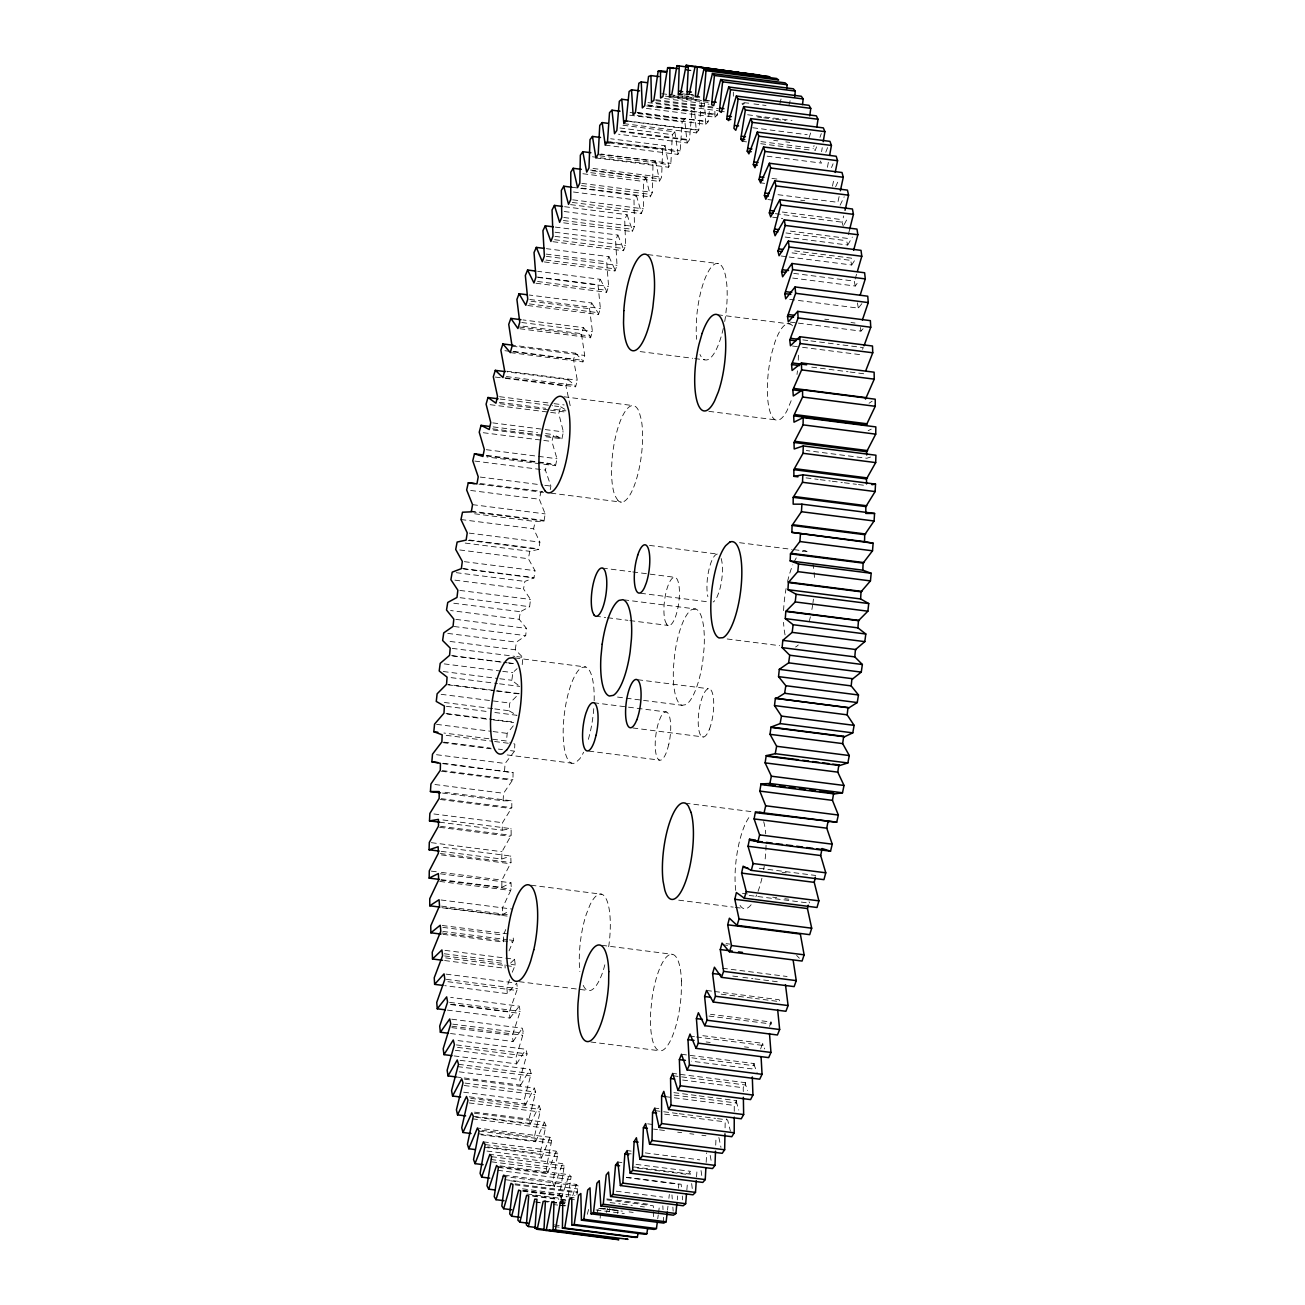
<?xml version="1.0" encoding="UTF-8"?>
<svg xmlns="http://www.w3.org/2000/svg" width="1305" height="1305" viewBox="0 0 1305 1305"><rect width="100%" height="100%" fill="white"/><g stroke="black" fill="none" stroke-linecap="round" stroke-linejoin="round"><path stroke-width="0.75" stroke-dasharray="5 3.75" d="M570.562 204.624L641.195 213.645L643.381 208.833L643.43 181.46L645.861 177.578L591.377 170.612M734.258 1111.305L734.258 1105.433L736.46 1100.637L698.11 1095.743M439.589 822.183L502.148 830.176L502.507 822.705L511.805 807.665L511.837 800.846L441.221 791.825M623.823 123.632L696.462 132.914L694.407 108.527L647.998 102.606M441.269 879.652L501.805 887.384L501.919 880.141L511.005 862.54L510.793 856.015L440.176 846.994M581.606 188.148L650.216 196.892L652.451 192.39L652.989 164.495L655.436 160.955L600.952 154.006M725.074 1127.863L725.189 1121.876L726.689 1118.874M442.542 793.081L503.077 800.813L503.567 793.277L512.93 779.574L513.093 772.625L441.955 763.082M441.188 851.333L501.724 859.049L501.968 851.692L511.169 835.347L511.087 828.659L440.454 819.654M637.134 115.541L705.744 124.301L704.488 103.144M590.741 172.668L659.351 181.411L661.619 177.219L662.663 148.901L665.11 145.72L610.626 138.754M715.727 1145.154L716.021 1137.063M504.513 771.059L505.133 763.474L514.545 751.142L514.823 744.095L509.815 742.235M646.383 108.397L714.993 117.156L714.83 108.429M595.928 157.97L668.584 167.236L670.868 163.353L672.385 134.676L674.848 131.87L620.364 124.905M706.168 1162.38L706.674 1152.821M605.21 145.132L677.85 154.414L680.166 150.858L682.172 121.887L684.619 119.456L687.148 142.963L618.537 134.203M696.544 1176.931L697.082 1169.215M600.153 1218.201L600.594 1212.182M687.148 142.963L689.48 139.733L691.96 110.582L694.407 108.527M686.838 1190.078L687.507 1182.314M522.212 664.637L522.865 657.377L515.279 649.776L448.675 641.277M513.256 725.841L507.205 733.377L506.454 740.995L443.912 733.019M696.462 132.914L698.795 130.027L701.552 102.704M677.279 1199.85L677.67 1195.951M678.453 1188.137L678.845 1184.239L626.384 1177.534M454.173 626.514L525.703 635.649L526.453 628.374L519.178 619.288L450.568 610.528M494.84 712.497L517.041 715.319L508.901 710.719L509.782 703.069L519.194 693.591L448.561 684.587M705.744 124.301L708.093 121.773L709.675 108.103M667.508 1210.078L667.964 1206.163M668.878 1198.349L669.335 1194.45M460.143 597.69L529.634 606.727L530.499 599.435L523.533 588.914L524.871 581.41L533.99 577.936L534.985 570.677L528.362 558.719L529.781 551.314L538.786 549.356L539.879 542.13L533.615 528.802L535.148 521.511L543.989 521.087L545.18 513.909L539.308 499.228L540.939 492.067M576.941 1194.581L578.213 1186L576.272 1184.385L503.632 1175.12M617.64 1213.454L618.032 1210.404L597.657 1208.381M518.15 685.174L511.854 680.28L512.832 672.63L517.074 668.649M714.993 117.156L717.326 114.987L717.848 111.088M657.736 1218.788L658.258 1214.89M658.519 1212.932L659.547 1205.135M568.148 1196.506L571.084 1176.686L569.208 1174.712L496.569 1165.447M609.141 1211.562L609.582 1208.528M515.279 649.776L516.372 642.158L525.703 635.649M526.992 1194.042L561.297 1198.414L559.633 1195.021L564.266 1165.952L562.471 1163.62L489.832 1154.354M519.178 619.288L520.385 611.719L529.634 606.727M483.437 1141.875L556.093 1151.14L557.79 1153.832L552.749 1182.64L554.299 1186.392L507.89 1180.47M821.579 151.674L822.248 147.677M497.221 1166.474L547.676 1172.901L546.224 1168.807L551.689 1140.342L550.058 1137.308L477.418 1128.042M827.452 167.285L828.528 161.331M550.237 489.636L550.889 486.08L545.392 470.094L547.121 463.079L554.821 464.678L555.555 465.722L486.944 456.978M555.555 465.722L556.974 458.724L551.885 441.465L553.695 434.63L561.9 438.806L543.745 436.474M486.961 1151.059L541.445 1158.008L540.091 1153.587L545.947 1125.546L544.413 1122.153L471.757 1112.888M832.492 186.142L833.667 180.269M481.121 1134.795L535.605 1141.745L534.365 1136.998L540.596 1109.446L539.161 1105.727L466.521 1096.461M839.115 196.549L837.859 202.324L777.323 194.608M561.9 438.806L563.401 431.906L558.736 413.44L560.644 406.785L554.592 406.002M606.515 1212.345L607.412 1208.43M475.705 1117.194L530.189 1124.16L529.063 1119.103L535.67 1092.106L534.316 1088.076L461.676 1078.795M843.324 226.205L841.986 222.16L843.715 215.978M816.538 146.861L815.168 150.646L813.374 148.313L814.059 145.508M779.835 103.878L781.271 98.136M596.858 1214.221L598.767 1206.57M470.73 1098.321L525.214 1105.27L524.202 1099.936L531.151 1073.591L529.912 1069.235L459.278 1060.215M848.315 234.688L849.702 229.142M504.986 377.798L575.619 386.802L577.299 380.195L573.515 359.446L575.57 353.215L513.012 345.238M788.84 105.558L790.357 99.963M587.299 1214.303L588.8 1208.707M464.189 1077.963L520.679 1085.173L519.798 1079.545L527.057 1053.918L525.931 1049.269L457.305 1040.509M510.304 352.611L582.96 361.893L584.722 355.449L581.394 333.64L583.514 327.653L522.962 319.921M604.835 964.803L603.367 970.202A48.66 14.355 -82.7 0 1 582.438 983.53M454.058 1055.908L516.617 1063.901L515.85 1058.012L523.419 1033.168L522.392 1028.226L451.758 1019.205M855.15 279.025L856.814 273.332M519.945 328.762L590.578 337.783L592.421 331.519L589.55 308.73L591.736 302.988L529.178 295.012M570.187 405.708L565.962 386.068L567.936 379.625L507.4 371.892M572.748 1195.723L576.272 1184.385M450.47 1033.527L513.028 1041.504L512.376 1035.371L520.222 1011.375L519.308 1006.171L450.698 997.412M527.84 305.533L598.473 314.538L600.382 308.486L598 284.767L600.235 279.303L537.676 271.31M809.051 137.726L810.878 132.262M561.297 1198.414L569.208 1174.712M447.354 1010.086L509.912 1018.063L509.374 1011.701L517.498 988.619L516.698 983.154L507.286 993.627L444.728 985.65M535.98 283.234L606.613 292.255L608.587 286.415L606.678 261.816L608.962 256.645L546.404 248.668M769.558 1026.399L771.043 1022.027L710.491 1014.295M819.948 137.368L821.302 133.583M554.299 1186.392L562.471 1163.62M509.57 979.631L506.878 987.053L507.286 993.627M512.261 972.225L515.247 964.95L514.562 959.24L443.928 950.236M544.348 261.946L614.981 270.951L617.02 265.355L615.585 239.957L617.918 235.079L555.359 227.103M760.636 1048.91L762.675 1043.315L700.116 1035.338M785.186 237.053L847.744 245.03L846.505 240.691L847.369 238.391L786.833 230.659M825.771 152.245L827.876 146.812M547.676 1172.901L556.093 1151.14M509.032 950.872L513.452 940.448L512.898 934.511M552.912 241.702L623.545 250.723L625.633 245.373L624.703 219.24L627.069 214.689L564.51 206.696M681.455 1054.277L754.111 1063.559L752.006 1068.893L691.471 1061.177M789.166 257.02L851.725 264.997L850.583 260.348L851.48 258.162L790.944 250.43M831.513 167.546L833.079 163.794M541.445 1158.008L550.058 1137.308M442.999 934.347L503.534 942.063L503.387 935.114L505.72 929.552M563.678 222.845L632.289 231.589L634.442 226.515L634.002 199.73L636.4 195.489L571.818 187.251M743.279 1091.584L743.214 1087.75L745.367 1082.677L678.763 1074.178M835.64 186.778L838.838 179.65M535.605 1141.745L544.413 1122.153M440.389 873.812L511.005 882.816L511.332 889.162L502.409 907.97L502.409 915.082L441.873 907.35M840.11 205.195L844.188 196.81M530.189 1124.16L539.161 1105.727M844.237 224.476L847.875 217.592M525.214 1105.27L534.316 1088.076M862.409 349.316L863.372 347.619L837.125 344.275M847.744 245.03L852.344 237.07M520.679 1085.173L529.912 1069.235M851.725 264.997L855.868 258.504M516.617 1063.901L525.931 1049.269M792.706 278.063L855.264 286.04L858.772 281.064M513.028 1041.504L522.392 1028.226M636.008 1164.37L690.492 1171.319L688.159 1174.533L633.675 1167.583M789.721 299.351L858.331 308.111L861.871 303.641M509.912 1018.063L519.308 1006.171M798.399 323.134L860.957 331.111L864.987 326.625M510.532 963.106L514.562 959.24M869.032 403.245L872.132 401.222M502.409 915.082L508.607 911.037M868.168 430.683L871.234 429.166M501.805 887.384L511.005 882.816M742.186 104.645L744.47 103.601L740.424 103.079M870.484 457.044L866.846 458.251L806.311 450.535M501.724 859.049L510.793 856.015M695.532 608.978L691.683 609.647A48.66 14.355 -82.7 0 0 674.832 653.43L673.576 666.007A48.66 14.355 -82.7 0 0 682.107 705.304L685.957 704.618A48.66 14.355 -82.7 0 0 702.808 660.852L704.064 648.259A48.66 14.355 -82.7 0 0 695.532 608.978L624.916 599.957M502.148 830.176L511.087 828.659M594.167 700.72A48.66 14.355 -82.7 0 0 585.602 666.953L581.769 667.459A48.66 14.355 -82.7 0 0 563.483 723.264A48.66 14.355 -82.7 0 0 575.603 762.658L579.648 758.923A48.66 14.355 -82.7 0 0 583.612 752.186M503.077 800.813L511.837 800.846M686.071 69.654L692.139 70.421M685.794 69.997L691.846 70.764M689.187 94.303L693.216 94.825M682.613 93.813L694.048 95.412M743.85 102.655L752.072 103.519M753.931 103.943L766.051 105.493M683.918 95.869L694.015 97.157M661.798 93.683L667.85 94.449M669.873 94.71L675.925 95.493M677.948 95.738L694.097 97.81M673.576 95.885L693.754 98.462M705.76 100.338L709.79 100.86M668.91 96.032L701.193 100.159M703.216 100.42L709.268 101.186M665.436 96.13L701.747 100.762M668.943 97.386L701.225 101.513M703.248 101.774L709.3 102.54M664.62 98.56L709.023 104.221M655.746 99.718L714.259 107.189M655.844 100.681L718.403 108.658M655.55 102.736L718.109 110.713M719.349 111.153L725.401 111.92M747.602 114.758L791.988 120.419M757.667 117.01L761.712 117.532M763.719 117.793L773.816 119.081M775.839 119.326L785.92 120.615M647.574 104.906L691.96 110.582M648.536 105.672L715.14 114.171M646.693 105.982L717.326 114.987M637.231 112.605L705.842 121.365M637.46 112.768L708.093 121.773M752.724 127.76L807.224 134.709M630.136 112.507L636.188 113.274M638.21 113.535L684.619 119.456M629.695 115.199L682.172 121.887M626.155 120.761L698.795 130.027M629.907 121.512L696.511 130.011M773.702 140.353L777.747 140.875M785.822 141.902L789.851 142.408M760.913 141.609L813.374 148.313M742.529 141.38L746.558 141.886M760.685 143.697L811.139 150.14M619.924 127.988L672.385 134.676M620.87 130.973L689.48 139.733M620.544 131.626L687.148 140.124M767.079 156.176L821.563 163.125L819.85 160.433M607.51 141.576L680.166 150.858M610.185 142.196L662.663 148.901M609.174 142.881L677.784 151.641L677.85 154.414M598.228 154.088L670.868 163.353M599.86 155.784L668.47 164.544L668.584 167.236M771.956 178.426L780.015 179.454M592.454 156.779L598.506 157.546M600.528 157.807L652.989 164.495M760.587 182.847L764.616 183.369M593.008 168.459L661.619 177.219M590.578 170.042L659.188 178.785L659.351 181.411M800.715 200.187L804.761 200.709M582.895 173.728L643.43 181.46M767.862 199.535L775.92 200.562M581.818 183.369L652.451 192.39M581.394 185.604L650.004 194.363L650.216 196.892M782.282 212.03L842.834 219.762M775.382 213.661L841.986 222.16M772.691 217.185L782.788 218.473M573.45 191.998L634.002 199.73M572.748 199.828L643.381 208.833M572.308 202.438L640.918 211.198L641.195 213.645M785.969 232.959L846.505 240.691M564.168 211.508L624.703 219.24M563.809 217.495L634.442 226.515M563.369 220.496L631.979 229.24L632.289 231.589M792.07 252.876L850.583 260.348M781.091 255.992L787.143 256.759M555.049 232.225L615.585 239.957M555.017 236.352L625.633 245.373M554.576 239.712L623.186 248.472L623.545 250.723M647.949 254.606L718.582 263.626M793.701 273.381L854.237 281.113L855.264 286.04M546.143 254.1L606.678 261.816M546.387 256.351L617.02 265.355M545.947 260.07L614.573 268.83L614.981 270.951M537.448 277.035L598 284.767M537.954 277.41L608.587 286.415M537.546 281.489L606.156 290.232L606.613 292.255M824.776 319.187L828.806 319.692M851.007 322.531L855.036 323.053M790.324 322.107L796.376 322.873M717.603 314.75L790.259 324.015M529.748 299.481L600.382 308.486M531.037 301.259L589.55 308.73M529.357 303.902L597.967 312.662L598.473 314.538M802.82 339.887L808.888 340.67M810.894 340.915L835.118 344.014M792.461 346.021L800.536 347.048M802.559 347.309L863.094 355.025M521.788 322.514L592.421 331.519M522.865 326.185L581.394 333.64M519.406 327L590.039 336.021L590.578 337.783M811.726 367.129L848.054 371.762M850.061 372.023L864.187 373.817M640.184 351.6L692.645 358.288M694.668 358.549L704.749 359.837M512.066 346.184L584.722 355.449M513.762 351.502L582.373 360.262L582.96 361.893M504.904 350.702L510.956 351.469M512.979 351.73L573.515 359.446M506.666 371.191L577.299 380.195M506.389 376.558L574.999 385.318L575.619 386.802M495.329 377.063L503.404 378.091M505.426 378.352L565.962 386.068M708.86 411.352L775.447 419.851M564.054 396.785L632.664 405.545M499.57 396.687L552.031 403.392M554.054 403.653L564.135 404.942M500.109 399.053L552.57 405.741M499.326 402.364L545.735 408.286M553.809 409.313L565.913 410.863M499.994 403.718L548.426 409.901M550.433 410.145L566.582 412.217M490.125 404.681L548.655 412.152M550.677 412.413L558.736 413.44M492.784 422.885L543.223 429.329M545.245 429.59L563.401 431.906M493.16 426.898L537.546 432.559M545.621 433.586L553.695 434.63M492.589 428.839L543.043 435.283M545.066 435.527L561.199 437.599M493.29 430.046L541.722 436.229M483.274 432.722L541.787 440.176M543.81 440.438L551.885 441.465M806.033 477.875L818.137 479.424M820.16 479.685L830.241 480.974M832.264 481.235L842.345 482.524M844.368 482.768L856.471 484.318M858.494 484.579L864.546 485.346M486.341 449.703L556.974 458.724M486.586 455.347L547.121 463.079M486.21 455.918L554.821 464.678M474.759 461.073L545.392 470.094M480.256 477.075L542.815 485.052M544.837 485.313L550.889 486.08M480.207 483.519L542.766 491.512M550.906 493.143L621.539 502.164M478.951 484.171L543.533 492.409M470.681 490.468L539.308 499.228M472.541 504.644L545.18 513.909M739.56 542.701L792.021 549.405M794.044 549.65L806.147 551.199M470.534 511.071L543.19 520.336M471.333 511.821L543.989 521.087M474.612 513.779L535.148 521.511M460.975 519.537L533.615 528.802M649.531 545.408L718.142 554.152A24.338 7.178 -82.7 0 0 710.409 564.282L708.876 569.861A24.338 7.178 -82.7 0 0 707.881 596.662M469.245 533.125L539.879 542.13M469.343 540.009L537.954 548.769M468.152 540.352L538.786 549.356M465.216 543.076L529.781 551.314M602.486 568.083L630.739 571.688M632.762 571.949L675.142 577.348M459.751 549.96L528.362 558.719M464.352 561.656L534.985 570.677M462.508 568.474L533.141 577.495M463.373 568.915L533.99 577.936M640.608 593.253L707.196 601.752M456.244 572.667L524.871 581.41M454.923 580.154L523.533 588.914M459.866 590.431L530.499 599.435M595.569 616.188L605.667 617.477M607.69 617.738L627.868 620.315M629.875 620.576L668.225 625.47M453.797 603.236L520.385 611.719M727.195 638.977L779.672 645.681M455.837 619.369L526.453 628.374M447.762 633.398L516.372 642.158M452.231 648.373L514.79 656.35M516.813 656.611L522.865 657.377M514.969 657.948L585.602 666.953M451.595 655.616L506.079 662.565M508.085 662.826L514.154 663.609M452.688 655.926L507.172 662.875M509.195 663.136L513.224 663.641M637.802 679.726L708.436 688.73M444.222 663.886L500.728 671.096M502.751 671.341L512.832 672.63M443.243 671.52L497.727 678.47M499.733 678.731L511.854 680.28M617.526 697.066L682.107 705.304M451.106 677.638L497.515 683.559M499.538 683.82L519.716 686.397M593.775 702.743L666.415 712.008M447.631 684.782L494.04 690.704M496.063 690.965L518.264 693.803M441.155 694.309L509.782 703.069M444.336 702.465L492.768 708.648M494.791 708.909L508.901 710.719M632.876 727.978L703.493 736.982M446.408 706.315L486.765 711.47M446 713.444L514.61 722.203M447.077 714.063L491.463 719.74M493.486 719.985L513.664 722.562M436.571 724.357L491.055 731.306M493.078 731.567L507.205 733.377M588.881 751.109L659.498 760.114M446.212 735.335L492.638 741.256M494.644 741.517L510.793 743.573M443.912 742.137L490.321 748.059M498.396 749.086L502.441 749.608M510.516 750.636L514.545 751.142M442.95 742.659L491.381 748.842M507.205 754.926L571.769 763.164M436.523 754.714L505.133 763.474M442.46 763.621L513.093 772.625M442.297 770.57L512.93 779.574M441.335 771.239L511.968 780.26M685.158 803.162L751.745 811.661M434.957 784.517L503.567 793.277M441.172 798.66L511.805 807.665M440.193 799.492L510.826 808.496M433.896 813.961L502.507 822.705M440.535 826.342L511.169 835.347M439.557 827.321L510.19 836.326M759.233 868.265L815.739 875.476M782.135 872.295L786.165 872.817M431.335 842.671L501.968 851.692M440.372 853.535L511.005 862.54M441.416 854.922L510.027 863.682M742.447 893.305L750.522 894.333M772.723 897.171L776.752 897.677M784.827 898.705L788.873 899.227M749.168 895.426L809.704 903.158L809.051 901.804M678.714 900.156L733.198 907.106M735.221 907.367L743.295 908.394M431.303 871.12L439.361 872.148M441.384 872.409L501.919 880.141M531.07 885.214L601.703 894.235M440.715 880.157L511.332 889.162M439.72 881.43L510.353 890.45M441.074 899.993L511.707 909.014M441.53 906.143L508.118 914.642M726.086 943.629L730.115 944.135M442.574 907.823L507.139 916.077M722.627 944.738L728.679 945.505M601.833 945.309L672.466 954.33M442.265 925.49L508.852 933.988M442.852 927.382L503.387 935.114M442.819 931.427L507.4 939.682M509.423 939.926L513.452 940.448M722.497 968.245L787.078 976.483M441.857 932.993L512.49 942.014M732.758 976.058L740.832 977.086M742.855 977.347L752.936 978.62M754.959 978.881L779.183 981.98M444.336 953.776L504.888 961.491M444.614 955.945L503.126 963.416M511.201 964.444L515.247 964.95M706.527 990.462L712.579 991.229M714.602 991.49L779.183 999.728L779.672 1001.62L755.465 998.521M445.674 957.903L514.284 966.662M721.159 994.149L753.442 998.276M444.614 960.545L505.149 968.277L505.019 964.884M519.26 981.686L587.87 990.446M446.065 974.134L512.653 982.632M446.343 979.321L517.498 988.619M447.941 981.703L516.552 990.446M708.941 1016.057L771.5 1024.034L771.043 1022.027M449.589 1002.371L520.222 1011.375M450.861 1004.23L509.374 1011.701M450.682 1004.573L519.292 1013.333M690.427 1036.17L694.472 1036.692M696.495 1036.953L763.082 1045.452L764.681 1048.926M706.152 1041.961L710.181 1042.483M744.486 1046.855L748.515 1047.36M452.786 1024.148L523.419 1033.168M590.888 1042.01L659.498 1050.753M451.873 1026.219L522.506 1035.24M691.911 1057.817L754.469 1065.793L757.096 1072.498M451.824 1027.639L512.376 1035.371M456.424 1044.913L527.057 1053.918M672.711 1073.411L676.74 1073.917M457.549 1047.36L526.16 1056.104M673.021 1075.76L745.677 1085.026L747.504 1090.491M455.298 1050.28L515.85 1058.012M682.662 1080.034L743.214 1087.75M458.495 1064.309L531.151 1073.591M673.902 1092.644L696.103 1095.482M457.631 1066.609L530.27 1075.891M674.163 1095.091L736.721 1103.084L738.744 1110.049M665.648 1096.673L734.258 1105.433M459.246 1071.829L519.798 1079.545M456.114 1076.935L462.166 1077.702M465.037 1083.101L535.67 1092.106M654.784 1108.108L658.813 1108.614M464.189 1085.499L534.822 1094.52M654.996 1110.637L677.197 1113.475M679.204 1113.736L715.532 1118.369M717.554 1118.63L727.635 1119.918L730.409 1131.109M664.653 1114.16L725.189 1121.876M463.667 1092.203L524.202 1099.936M469.979 1100.425L540.596 1109.446M647.655 1123.833L655.73 1124.861M469.148 1102.937L539.781 1111.942M653.462 1129.07L657.508 1129.592M659.514 1129.853L667.589 1130.88M677.687 1132.169L681.716 1132.675M689.79 1133.702L693.82 1134.224M701.894 1135.252L705.94 1135.774M474.58 1112.137L529.063 1119.103M473.307 1116.264L545.947 1125.546M472.508 1118.858L545.164 1128.124M481.904 1130.309L534.365 1136.998M479.033 1131.076L551.689 1140.342M627.15 1150.586L631.18 1151.108M645.306 1152.902L699.79 1159.868M478.283 1133.751L550.922 1143.017M627.216 1153.359L631.245 1153.881M485.15 1144.567L557.79 1153.832M617.852 1162.037L621.881 1162.559M487.63 1146.883L540.091 1153.587M484.432 1147.307L557.072 1156.573M634.002 1166.947L690.508 1174.157L690.492 1171.319M491.626 1156.687L564.266 1165.952M490.941 1159.493L563.581 1168.774M626.661 1177.306L681.145 1184.255L681.52 1188.17M491.74 1161.858L546.224 1168.807M498.428 1167.42L571.084 1176.686M497.776 1170.291L570.432 1179.557M502.295 1176.197L578.213 1186M616.237 1191.188L662.663 1197.109M504.953 1179.638L577.609 1188.92M515.035 1183.863L577.593 1191.84M515.018 1184.842L577.577 1192.819M606.776 1198.92L614.834 1199.947M616.857 1200.208L651.162 1204.58M522.522 1188.822L574.999 1195.527M606.874 1199.882L653.299 1205.804L653.43 1209.735M523.321 1190.372L559.633 1195.021M522.701 1190.633L567.104 1196.293M522.75 1191.22L567.137 1196.881M569.159 1197.142L575.211 1197.925M610.104 1202.574L620.201 1203.862M622.224 1204.123L632.305 1205.412M640.38 1206.44L644.409 1206.962M569.469 1199.116L575.521 1199.882M532.31 1195.511L558.54 1198.855M560.563 1199.116L566.615 1199.882M532.652 1196.163L558.883 1199.507M560.905 1199.768L566.957 1200.535M560.53 1201.399L566.598 1202.166M560.057 1202.28L566.125 1203.047M544.381 1200.943L550.433 1201.726M551.428 1201.905L558.507 1202.753M559.502 1202.933L566.566 1203.781M600.855 1208.3L610.952 1209.588M612.975 1209.833L621.05 1210.877M629.108 1211.905L633.153 1212.41M551.77 1202.166L557.822 1202.949M559.829 1203.21L565.897 1203.977M600.202 1208.348L610.283 1209.637M612.306 1209.898L622.387 1211.187M543.174 1201.432L549.226 1202.199M551.232 1202.46L557.284 1203.226M534.593 1201.807L540.645 1202.574M560.84 1205.151L566.892 1205.918M536.502 1202.296L540.531 1202.819M553.663 1204.564L557.708 1205.07M559.715 1205.331L566.762 1206.163M596.042 1209.963L624.296 1213.568M554.234 1224.889L560.285 1225.656M554.201 1226.537L560.269 1227.304M560.644 406.785L566.484 410.243M567.936 379.625L574.999 385.318M575.57 353.215L582.373 360.262M796.637 955.423L799.361 958.229M583.514 327.653L590.039 336.021M591.736 302.988L597.967 312.662M600.235 279.303L606.156 290.232M608.962 256.645L614.573 268.83M617.918 235.079L623.186 248.472M627.069 214.689L631.979 229.24M636.4 195.489L640.918 211.198M645.861 177.578L650.004 194.363M655.436 160.955L659.188 178.785M718.876 1137.454L720.964 1147.372M762.675 1043.315L763.082 1045.452M665.11 145.72L668.47 164.544M710.197 1155.382L711.535 1162.918M857.418 302.891L858.331 308.111M754.111 1063.559L754.469 1065.793M674.848 131.87L677.784 151.641M701.03 1170.536L701.911 1176.474M860.419 327.473L860.957 331.111M745.367 1082.677L745.677 1085.026M691.65 1183.537L692.335 1189.181M736.46 1100.637L736.721 1103.084M682.287 1195.984L682.662 1199.882M671.961 1194.94L672.254 1198.985M672.858 1207.076L673.168 1211.122M662.826 1205.836L663.022 1209.67M663.429 1217.337L663.739 1223.079M653.495 1211.709L653.691 1217.614M733.312 92.166L733.361 96.211M721.159 558.475A24.338 7.178 -82.7 0 1 718.973 592.144L717.146 596.776A24.338 7.178 -82.7 0 1 713.15 602.013M724.699 321.487A48.66 14.355 -82.7 0 0 725.564 316.12L726.869 303.527A48.66 14.355 -82.7 0 0 714.749 264.116A48.66 14.355 -82.7 0 0 696.462 319.937L696.185 331.976A48.66 14.355 -82.7 0 0 696.593 339.284M723.296 328.42A48.66 14.355 -82.7 0 1 699.969 354.487M593.759 708.631A48.66 14.355 -82.7 0 1 587.25 742.92M608.685 946.729A48.66 14.355 -82.7 0 0 606.499 899.569A48.66 14.355 -82.7 0 0 589.86 905.213L586.222 914.479A48.66 14.355 -82.7 0 0 579.877 971.605M763.686 821.661A48.66 14.355 -82.7 0 1 765.725 833.846M766.051 845.2A48.66 14.355 -82.7 0 1 764.763 862.426M764.257 866.014A48.66 14.355 -82.7 0 1 763.686 869.57M761.924 878.232A48.66 14.355 -82.7 0 1 755.872 896.682M751.125 904.773A48.66 14.355 -82.7 0 1 739.984 905.311M735.726 890.385A48.66 14.355 -82.7 0 1 749.984 816.065M802.347 551.444A48.66 14.355 -82.7 0 1 808.431 552.863M812.852 563.515A48.66 14.355 -82.7 0 1 813.765 569.045M814.108 572.438A48.66 14.355 -82.7 0 1 814.467 579.844M813.423 599.158A48.66 14.355 -82.7 0 1 812.966 602.779M812.705 604.574A48.66 14.355 -82.7 0 1 811.482 611.67M810.389 616.808A48.66 14.355 -82.7 0 1 809.426 620.658M798.252 644.98A48.66 14.355 -82.7 0 1 795.577 646.97M785.072 634.915A48.66 14.355 -82.7 0 1 783.571 622.355M783.587 610.593A48.66 14.355 -82.7 0 1 786.099 588.522M787.535 581.606A48.66 14.355 -82.7 0 1 792.804 564.837M794.321 561.476A48.66 14.355 -82.7 0 1 796.295 557.855M792.51 325.81A48.66 14.355 -82.7 0 0 774.746 342.693L771.598 353.639A48.66 14.355 -82.7 0 0 769.624 410.39A48.66 14.355 -82.7 0 0 787.258 410.145L790.961 401.19A48.66 14.355 -82.7 0 0 792.086 397.731M798.366 355.205A48.66 14.355 -82.7 0 1 798.203 361.289M797.437 370.832A48.66 14.355 -82.7 0 1 797.012 374.453M681.422 980.969L681.275 992.893A48.66 14.355 -82.7 0 1 663.364 1049.873A48.66 14.355 -82.7 0 1 650.689 1012.191L651.88 999.614A48.66 14.355 -82.7 0 1 668.6 955.211A48.66 14.355 -82.7 0 1 681.422 980.969M668.78 744.405L667.247 750A24.338 7.178 -82.7 0 1 656.497 755.791A24.338 7.178 -82.7 0 1 658.682 722.122L660.493 717.489A24.338 7.178 -82.7 0 1 669.432 716.331A24.338 7.178 -82.7 0 1 668.78 744.405M617.966 500.565L615.03 495.786A48.66 14.355 -82.7 0 1 617.347 429.851A48.66 14.355 -82.7 0 1 639.156 411.923L641.277 419.574A48.66 14.355 -82.7 0 1 636.856 477.858A48.66 14.355 -82.7 0 1 617.966 500.565M666.545 624.067L665.207 621.147A24.338 7.178 -82.7 0 1 667.393 587.478A24.338 7.178 -82.7 0 1 678.143 581.671L679.04 585.961A24.338 7.178 -82.7 0 1 675.974 615.34A24.338 7.178 -82.7 0 1 666.545 624.067M709.431 729.12A24.338 7.178 -82.7 0 0 710.246 689.268A24.338 7.178 -82.7 0 0 698.224 720.197A24.338 7.178 -82.7 0 0 709.431 729.12"/><path stroke-width="1.5" d="M734.242 1117.162L734.209 1132.805L731.795 1136.704L659.139 1127.422L661.57 1123.54L661.619 1096.167L663.805 1091.355L668.6 1109.511L741.256 1118.777L743.654 1114.552L743.361 1097.326M637.998 1233.47L637.362 1237.336L635.062 1237.401L562.422 1228.136L562.814 1200.355L560.53 1201.399L555.375 1230.06L553.124 1229.75L554.005 1201.497L551.77 1202.166L546.191 1230.485L543.989 1229.767L545.376 1201.138L543.174 1201.432L537.203 1229.294L618.831 1239.75L616.645 1239.032M666.545 71.563L660.493 70.796L660.591 98.038L662.891 96.619L667.638 67.664L669.938 67.599L669.53 95.379L671.814 94.335L676.985 65.658L687.311 67.012M793.195 497.336L865.835 506.601L875.133 491.561L875.508 484.106L802.852 474.824L802.493 482.295L793.195 497.336L793.163 504.154L801.923 504.187L874.578 513.452L874.073 520.989L864.709 534.691L792.07 525.426L791.907 532.375L873.127 543.206L872.507 550.808L863.111 563.124L790.455 553.858L790.178 560.905L798.546 564.005L871.185 573.27L870.435 580.904L861.023 591.801L788.367 582.536L787.959 589.681L796.099 594.281L868.738 603.562L867.874 611.197L858.462 620.674L785.806 611.409L785.284 618.603L793.146 624.72L865.802 634.002L864.807 641.636L855.428 649.645L854.791 656.888L862.377 664.506L861.267 672.108L852.85 678.747L779.297 669.351L778.547 676.626L785.822 685.712L858.478 694.978L857.255 702.547L848.903 707.832L775.366 698.273L774.501 705.565L781.467 716.086L780.129 723.59L771.01 727.064L770.015 734.324L776.638 746.281L775.219 753.686L766.214 755.644L765.122 762.87L771.385 776.198L769.852 783.489L761.011 783.913L759.82 791.091L765.692 805.772L764.061 812.933L755.416 811.824L754.111 818.92L759.608 834.906L757.879 841.921L749.445 839.278L755.497 840.045M865.835 506.601L865.802 513.436L874.578 513.452M627.819 100.028L621.767 99.245L623.823 123.632L626.155 120.761L629.108 91.497L631.538 89.817L639.613 90.844M439.247 879.391L429.166 878.102L429.28 870.859L438.366 853.274L438.154 846.749L429.068 849.783L429.312 842.41L438.513 826.081L438.431 819.393L429.492 820.894L429.867 813.439L439.165 798.399L439.198 791.564L430.422 791.548L430.927 784.011L440.291 770.309L440.454 763.36L431.873 761.794L432.493 754.192L441.889 741.876L442.183 734.829L433.815 731.73L434.565 724.096L443.977 713.199L444.385 706.054L436.262 701.438L437.126 693.803L446.538 684.326L447.077 677.132L439.198 670.998L440.193 663.364L449.573 655.355L450.209 648.112L442.623 640.494L443.733 632.892L453.047 626.384L453.814 619.108L446.522 610.022L447.746 602.453L456.978 597.445L457.859 590.17L450.894 579.648L452.215 572.145L461.35 568.654L462.329 561.395L455.706 549.454L457.142 542.048L466.13 540.091L467.239 532.864L460.975 519.537L462.508 512.229L471.333 511.821L472.541 504.644L466.652 489.962L468.283 482.801L476.929 483.91L478.234 476.814L472.753 460.828L474.465 453.814L482.54 454.841M866.553 483.943L866.487 478.919L875.688 462.59L875.932 455.217L803.276 445.951L794.207 448.985L793.995 442.46L803.081 424.859L803.195 417.616L875.834 426.898L875.72 434.141L866.634 451.726L866.748 454.988M724.96 1133.833L724.65 1149.77L722.203 1153.31L649.564 1144.045L652.011 1140.505L652.549 1112.61L654.784 1108.108L659.139 1127.422M682.385 94.743L678.339 94.221L679.236 65.984L676.985 65.658M873.127 543.206L864.546 541.64L864.709 534.691M797.959 476.847L793.913 476.341L793.832 469.653L803.032 453.308L803.276 445.951M715.499 1151.222L714.993 1165.381L712.546 1168.562L639.89 1159.28L642.337 1156.1L643.381 1127.781L645.649 1123.589L649.564 1144.045M686.169 65.25L769.934 76.816L695.141 66.441L689.187 94.303L686.968 94.596L688.355 65.968L686.169 65.25L680.59 93.552L678.339 94.221M871.185 573.27L862.817 570.171L863.111 563.124M705.858 1168.122L705.255 1179.59L702.808 1182.412L630.152 1173.13L632.615 1170.324L634.132 1141.647L636.416 1137.764L639.89 1159.28M537.203 1229.294L535.066 1228.184L536.942 1199.262L534.773 1199.165L528.427 1226.521L536.502 1227.548M697.278 67.55L695.418 96.472L699.447 96.994M868.738 603.562L860.615 598.946L861.023 591.801M792.07 525.426L801.433 511.723L801.923 504.187M562.422 1228.136L564.722 1228.054L569.469 1199.116L571.769 1197.68L571.867 1224.938L574.2 1224.465L578.523 1195.315L580.839 1193.52L581.426 1220.159L583.808 1219.278L587.674 1190.013L590.007 1187.844L591.083 1213.813L593.498 1212.541L596.907 1183.227L599.256 1180.699L600.822 1205.902L603.253 1204.238L606.205 1174.973L608.538 1172.086L610.593 1196.473L613.04 1194.418L615.52 1165.267L617.852 1162.037L620.381 1185.544L622.828 1183.113L624.834 1154.142L627.15 1150.586L630.152 1173.13M620.381 1185.544L693.02 1194.809L695.483 1192.379L696.283 1180.797M695.418 96.472L697.588 96.57L703.917 69.214L705.989 70.715L703.64 99.865L705.76 100.338L712.448 73.569L785.104 82.851L787.094 84.743L786.736 88.789M865.802 634.002L857.923 627.868L858.462 620.674M790.455 553.858L799.867 541.526L800.487 533.941M610.593 1196.473L683.233 1205.755L685.68 1203.699L686.512 1193.977M794.696 96.717L795.283 91.073L793.358 88.789L720.719 79.507L713.688 105.623L711.617 104.759L714.439 75.478L712.448 73.569M862.377 664.506L789.721 655.224L782.135 647.623L782.788 640.364L792.168 632.37L793.146 624.72M788.367 582.536L797.795 571.623L798.546 564.005M600.822 1205.902L673.462 1215.183L675.892 1213.503L676.871 1203.748M802.51 104.596L803.179 98.952L801.335 96.276L728.696 87.011L721.355 112.377L719.349 111.153L722.627 81.807L720.719 79.507M858.478 694.978L851.186 685.892L851.953 678.616L852.85 678.747M785.806 611.409L795.218 601.931L796.099 594.281M591.083 1213.813L663.739 1223.079L666.137 1221.806L667.279 1212.035M809.753 115.884L810.764 108.348L809.018 105.314L736.363 96.048L728.728 120.615L726.787 119L730.523 89.67L728.696 87.011M771.859 727.505L844.514 736.77L852.785 732.855L854.106 725.352L847.141 714.83L848.022 707.555L775.366 698.273M581.426 1220.159L654.082 1229.424L656.448 1228.543L657.231 1222.703M816.881 126.748L818.007 119.261L816.359 115.851L743.703 106.586L735.792 130.288L733.916 128.314L738.108 99.082L736.363 96.048M767.046 756.231L839.686 765.497L847.859 762.952L849.294 755.546L842.671 743.605L843.65 736.346L771.01 727.064M779.297 669.351L788.628 662.842L789.721 655.224M660.493 70.796L658.144 71.269L653.838 100.42L651.521 102.214L650.918 75.576L658.992 76.604M571.867 1224.938L644.507 1234.204L646.856 1233.731L647.72 1227.907M823.243 141.658L824.907 131.642L823.341 127.89L750.701 118.608L742.529 141.38L740.734 139.048L745.367 109.979L743.703 106.586M761.81 784.664L834.466 793.929L842.492 792.771L844.025 785.463L837.761 772.136L838.87 764.909L832.802 764.143M776.247 698.55L784.615 693.281L785.822 685.712M829.621 155.377L831.432 145.459L829.964 141.364L757.324 132.099L748.907 153.859L747.21 151.168L752.251 122.36L750.701 118.608M756.182 812.721L836.717 822.199L838.348 815.038L832.46 800.356L833.667 793.179L819.54 791.385M835.216 172.439L837.565 160.694L836.211 156.257L763.556 146.992L754.943 167.692L753.311 164.658L758.776 136.193L757.324 132.099M757.879 841.921L830.535 851.186L832.247 844.172L826.766 828.186L828.071 821.09L828.838 821.987M840.371 190.758L843.275 177.268L842.035 172.521L769.395 163.256L760.587 182.847L759.053 179.454L764.909 151.413L763.556 146.992M815.364 877.188L814.238 882.359L818.904 900.842L817.012 907.497L744.356 898.215L746.264 891.56L741.599 873.094L743.1 866.194L751.305 870.37L753.115 863.535L748.026 846.276L749.445 839.278M751.305 870.37L823.944 879.652L825.771 872.8L820.682 855.542L822.085 848.544L830.535 851.186M845.036 210.301L848.576 195.179L847.451 190.122L774.811 180.84L765.839 199.274L764.404 195.554L770.635 168.002L769.395 163.256M849.702 229.142L853.437 214.346L852.426 208.996L779.786 199.73L770.684 216.924L769.33 212.894L775.937 185.897L774.811 180.84M808.252 905.181L807.452 908.557L811.694 928.198L809.704 934.657L737.064 925.375L739.038 918.932L734.813 899.292L736.395 892.538L744.356 898.215M527.97 1223.193L519.896 1222.149L526.6 1195.38L528.721 1195.853L526.372 1225.004L528.427 1226.521M853.601 250.348L857.858 234.721L856.961 229.093L784.321 219.827L775.088 235.765L773.849 231.409L780.798 205.064L779.786 199.73M727.701 924.805L800.34 934.07L804.125 954.82L802.086 961.051L729.43 951.785L731.485 945.554L727.701 924.805L729.381 918.198L737.064 925.375M489.114 426.376L481.056 425.348L479.229 432.2L484.318 449.458L482.915 456.456L474.465 453.814M519.716 1217.255L511.642 1216.211L518.672 1190.111L520.728 1190.959L517.906 1220.257L519.896 1222.149M857.369 271.44L861.806 256.269L861.023 250.364L788.383 241.099L779.069 255.731L777.943 251.082L785.202 225.455L784.321 219.827M793.228 960.806L796.262 980.626L794.141 986.613L721.486 977.347L723.606 971.36L720.278 949.551L722.04 943.107L729.43 951.785M498.086 398.792L487.988 397.503L486.096 404.159L490.762 422.641L489.261 429.524L481.056 425.348M511.723 1209.751L503.665 1208.724L511.005 1183.358L513.012 1184.581L509.717 1213.927L511.642 1216.211M860.077 295.436L865.28 278.895L864.628 272.761L791.972 263.496L782.609 276.774L781.581 271.832L789.15 246.988L788.383 241.099M785.463 984.655L788.09 1005.551L785.92 1011.277L713.264 1002.012L715.45 996.27L712.579 973.481L714.422 967.217L721.486 977.347M505.378 371.631L495.296 370.343L493.306 376.802L497.548 396.443L495.949 403.196L487.988 397.503M504.056 1200.714L495.982 1199.687L503.632 1175.12L505.573 1176.719L501.821 1206.048L503.665 1208.724M862.393 319.953L868.265 302.581L867.743 296.202L795.088 286.937L785.692 298.829L784.778 293.625L792.624 269.629L791.972 263.496M777.666 1009.727L779.656 1029.514L777.421 1034.979L704.765 1025.697L707 1020.233L704.618 996.514L706.527 990.462L713.264 1002.012M513.012 345.238L502.914 343.949L500.875 350.18L504.66 370.93L502.98 377.536L495.296 370.343M494.693 1189.915L488.641 1189.149L496.569 1165.447L498.428 1167.42L494.236 1196.652L495.982 1199.687M864.04 345.76L870.761 327.229L870.37 320.639L797.714 311.373L788.302 321.846L787.502 316.381L795.626 293.299L795.088 286.937M769.493 1033.527L770.961 1052.45L768.678 1057.621L696.038 1048.355L698.322 1043.184L696.413 1018.585L698.387 1012.745L704.765 1025.697M520.956 319.676L510.859 318.387L508.738 324.374L512.066 346.184L510.304 352.611L502.914 343.949M489.718 1178.138L481.659 1177.11L489.832 1154.354L491.626 1156.687L486.993 1185.739L488.641 1189.149M865.851 370.49L872.768 352.774L872.49 346.004L799.851 336.723L790.439 345.76L789.753 340.05L798.122 317.947L797.714 311.373M761.076 1056.724L762.055 1074.309L759.722 1079.186L687.082 1069.921L689.415 1065.043L687.98 1039.645L690.019 1034.049L696.038 1048.355M527.155 294.751L519.08 293.723L516.911 299.449L519.765 322.253L517.922 328.517L510.859 318.387M483.095 1164.664L475.036 1163.636L483.437 1141.875L485.15 1144.567L480.093 1173.358L481.659 1177.11M865.492 399.102L874.252 379.151L874.122 372.202L801.466 362.937L792.102 370.49L791.548 364.552L800.112 343.509L799.851 336.723M752.3 1076.935L752.936 1095.025L750.571 1099.593L677.931 1090.311L680.297 1085.76L679.367 1059.627L681.455 1054.277L687.082 1069.921M535.654 271.065L527.579 270.021L525.344 275.486L527.742 299.22L525.817 305.272L519.08 293.723M474.841 1149.509L468.789 1148.743L477.418 1128.042L479.033 1131.076L473.568 1159.541L475.036 1163.636M803.195 417.616L793.995 422.184L793.668 415.838L866.308 425.104L875.247 406.295L875.231 399.2L802.591 389.918L793.293 395.986L792.853 389.836L801.613 369.886L801.466 362.937M668.6 1109.511L670.998 1105.27L670.558 1078.485L672.711 1073.411L677.931 1090.311M544.397 248.407L536.322 247.379L534.039 252.55L535.947 277.149L533.957 282.973L527.579 270.021M471.023 1133.507L462.965 1132.479L471.757 1112.888L473.307 1116.264L467.435 1144.306L468.789 1148.743M793.668 415.838L802.591 397.03L802.591 389.918M553.353 226.842L545.278 225.814L542.945 230.691L544.364 256.09L542.325 261.685L536.322 247.379M465.624 1115.906L457.549 1114.878L466.521 1096.461L467.957 1100.18L461.725 1127.732L462.965 1132.479M562.504 206.435L554.429 205.407L552.064 209.975L552.994 236.107L550.889 241.441L545.278 225.814M460.632 1097.032L452.574 1096.004L461.676 1078.795L463.014 1082.84L456.424 1109.821L457.549 1114.878M571.818 187.251L563.744 186.224L561.346 190.448L561.786 217.25L559.633 222.323L554.429 205.407M456.114 1076.935L448.039 1075.907L457.256 1059.97L458.495 1064.309L451.563 1090.654L452.574 1096.004M581.28 169.324L573.205 168.296L570.791 172.195L570.742 199.567L568.54 204.363L563.744 186.224M452.036 1055.663L443.977 1054.636L453.275 1040.003L454.417 1044.652L447.142 1070.279L448.039 1075.907M590.855 152.718L582.797 151.69L580.35 155.23L579.812 183.124L577.577 187.626L573.205 168.296M448.447 1033.266L440.372 1032.239L449.736 1018.96L450.763 1023.887L443.194 1048.731L443.977 1054.636M600.528 137.465L592.454 136.438L590.007 139.619L588.979 167.937L586.712 172.146L582.797 151.69M445.331 1009.825L437.257 1008.798L446.669 996.89L447.582 1002.11L439.72 1026.105L440.372 1032.239M608.26 123.371L602.192 122.588L599.745 125.41L598.228 154.088L595.928 157.97L592.454 136.438M442.705 985.389L434.63 984.362L444.043 973.889L444.842 979.354L436.735 1002.419L437.257 1008.798M620.038 111.219L611.98 110.191L609.517 112.622L607.51 141.576L605.21 145.132L602.192 122.588M442.591 960.284L432.51 958.996L441.906 949.975L442.591 955.684L434.239 977.771L434.63 984.362M621.767 99.245L619.32 101.301L616.841 130.467L614.508 133.681L611.98 110.191M429.166 878.102L438.366 873.551L438.692 879.896L429.753 898.705L429.769 905.801L439.067 899.732L439.508 905.898L430.748 925.849L430.878 932.798L440.242 925.229L440.813 931.183L432.232 952.226L432.51 958.996M647.313 82.688L641.261 81.921L638.863 83.194L635.437 112.507L633.104 115.036L631.538 89.817M650.918 75.576L648.552 76.457L644.67 105.721L642.337 107.891L641.261 81.921M793.913 476.341L802.852 474.824M871.936 484.71L875.508 484.106M688.355 65.968L738.809 72.411M742.839 72.917L748.891 73.7M752.936 74.206L758.988 74.989M703.917 69.214L776.573 78.479L778.628 79.996L705.989 70.715M669.938 67.599L678.013 68.627M667.638 67.664L673.69 68.447M714.439 75.478L787.094 84.743M658.144 71.269L666.219 72.297M722.627 81.807L795.283 91.073M730.523 89.67L803.179 98.952M687.36 91.546L691.405 92.051M678.682 91.171L682.727 91.693M738.108 99.082L810.764 108.348M712.155 101.774L716.184 102.279M745.367 109.979L818.007 119.261M719.92 108.184L723.949 108.707M727.391 116.08L731.436 116.602M726.787 119L730.816 119.522M752.251 122.36L824.907 131.642M734.568 125.443L738.597 125.965M758.776 136.193L831.432 145.459M623.855 120.745L627.901 121.267M741.419 136.226L745.449 136.748M740.734 139.048L744.764 139.553M747.928 148.427L751.957 148.933M764.909 151.413L837.565 160.694M747.21 151.168L751.24 151.674M605.145 142.359L609.174 142.881M754.078 161.983L758.107 162.505M753.311 164.658L757.357 165.164M770.635 168.002L843.275 177.268M759.836 176.876L763.882 177.398M759.053 179.454L763.082 179.976M775.937 185.897L848.576 195.179M765.219 193.058L769.249 193.58M764.404 195.554L768.433 196.076M780.798 205.064L853.437 214.346M770.178 210.48L774.224 211.002M769.33 212.894L773.376 213.4M785.202 225.455L857.858 234.721M774.73 229.109L778.759 229.631M773.849 231.409L777.894 231.931M789.15 246.988L861.806 256.269M778.84 248.896L782.87 249.402M777.943 251.082L781.972 251.604M792.624 269.629L865.28 278.895M782.494 269.76L788.546 270.526M781.581 271.832L785.626 272.354M785.708 291.668L791.76 292.434M795.626 293.299L868.265 302.581M784.778 293.625L790.83 294.392M788.448 314.554L794.5 315.321M787.502 316.381L793.554 317.148M798.122 317.947L870.761 327.229M790.716 338.338L798.791 339.382M789.753 340.05L795.822 340.817M800.112 343.509L872.768 352.774M792.51 362.986L806.637 364.796M791.548 364.552L799.622 365.579M801.613 369.886L874.252 379.151M793.815 388.417L866.471 397.682M792.853 389.836L800.911 390.864M802.591 397.03L875.247 406.295M794.647 414.55L867.287 423.815M803.081 424.859L875.72 434.141M794.973 441.318L867.629 450.6M793.995 442.46L866.634 451.726M803.032 453.308L875.688 462.59M794.81 468.674L867.466 477.94M793.832 469.653L866.487 478.919M802.493 482.295L875.133 491.561M794.174 496.504L866.814 505.769M801.433 511.723L874.073 520.989M468.283 482.801L474.335 483.568M793.032 524.74L865.688 534.022M791.907 532.375L864.546 541.64M799.867 541.526L872.507 550.808M791.417 553.336L864.057 562.602M790.178 560.905L862.817 570.171M797.795 571.623L870.435 580.904M789.313 582.177L861.969 591.442M787.959 589.681L860.615 598.946M795.218 601.931L867.874 611.197M786.736 611.197L859.391 620.479M785.284 618.603L857.923 627.868M792.168 632.37L864.807 641.636M782.788 640.364L856.341 649.596M782.135 647.623L854.791 656.888M788.628 662.842L861.267 672.108M778.547 676.626L851.186 685.892M784.615 693.281L857.255 702.547M774.501 705.565L847.141 714.83M781.467 716.086L854.106 725.352M780.129 723.59L852.785 732.855M770.015 734.324L842.671 743.605M776.638 746.281L849.294 755.546M775.219 753.686L847.859 762.952M766.214 755.644L798.497 759.755M802.542 760.277L808.594 761.043M812.624 761.565L818.692 762.332M822.721 762.854L828.773 763.621M765.122 762.87L837.761 772.136M433.815 731.73L437.844 732.252M771.385 776.198L844.025 785.463M769.852 783.489L842.492 792.771M761.011 783.913L765.056 784.436M769.085 784.941L775.137 785.724M779.183 786.23L785.235 787.013M789.264 787.519L795.316 788.285M799.361 788.807L805.413 789.574M809.443 790.096L815.495 790.863M759.82 791.091L832.46 800.356M431.873 761.794L437.925 762.56M765.692 805.772L838.348 815.038M759.461 812.33L763.49 812.852M764.061 812.933L836.717 822.199M754.111 818.92L826.766 828.186M430.422 791.548L440.519 792.836M759.608 834.906L832.247 844.172M750.179 840.322L762.283 841.872M766.312 842.394L772.364 843.161M776.41 843.683L782.462 844.449M786.491 844.971L792.543 845.738M796.588 846.244L802.64 847.027M806.669 847.532L812.738 848.315M816.767 848.821L822.819 849.604M748.026 846.276L820.682 855.542M429.492 820.894L439.589 822.183M753.115 863.535L825.771 872.8M743.801 867.401L747.83 867.923M741.599 873.094L814.238 882.359M429.068 849.783L439.165 851.072M746.264 891.56L818.904 900.842M734.813 899.292L807.452 908.557M739.038 918.932L811.694 928.198M429.769 905.801L439.867 907.089M731.485 945.554L804.125 954.82M720.278 949.551L732.382 951.1M738.451 951.867L742.48 952.389M430.878 932.798L440.976 934.086M723.606 971.36L796.262 980.626M712.579 973.481L720.654 974.509M715.45 996.27L788.09 1005.551M704.618 996.514L710.67 997.281M696.413 1018.585L702.465 1019.352M707 1020.233L779.656 1029.514M687.98 1039.645L694.032 1040.411M698.322 1043.184L770.961 1052.45M679.367 1059.627L685.419 1060.394M689.415 1065.043L762.055 1074.309M670.558 1078.485L674.603 1079.007M680.297 1085.76L752.936 1095.025M661.619 1096.167L665.648 1096.673M670.998 1105.27L743.654 1114.552M652.549 1112.61L656.578 1113.132M661.57 1123.54L734.209 1132.805M643.381 1127.781L647.411 1128.303M652.011 1140.505L724.65 1149.77M634.132 1141.647L638.161 1142.152M642.337 1156.1L714.993 1165.381M624.834 1154.142L628.863 1154.664M615.52 1165.267L619.549 1165.789M632.615 1170.324L705.255 1179.59M622.828 1183.113L695.483 1192.379M613.04 1194.418L685.68 1203.699M603.253 1204.238L675.892 1213.503M593.498 1212.541L666.137 1221.806M583.808 1219.278L656.448 1228.543M574.2 1224.465L646.856 1233.731M564.722 1228.054L637.362 1237.336M553.124 1229.75L628.015 1239.342L625.764 1239.016M535.066 1228.184L543.141 1229.212M549.193 1229.979L553.238 1230.501M559.29 1231.267L563.32 1231.79M569.372 1232.556L573.417 1233.078M579.469 1233.845L583.498 1234.367M589.55 1235.134L593.596 1235.639M599.648 1236.422L603.677 1236.928M546.012 1230.011L552.064 1230.794M556.109 1231.3L562.161 1232.083M566.191 1232.589L614.622 1238.771M848.022 707.555L848.903 707.832M843.65 736.346L844.514 736.77M838.87 764.909L839.686 765.497M608.783 971.703L608.619 983.627A48.66 14.355 -82.7 0 1 590.708 1040.607A48.66 14.355 -82.7 0 1 578.033 1002.925L579.241 990.332A48.66 14.355 -82.7 0 1 595.945 945.946A48.66 14.355 -82.7 0 1 608.783 971.703M623.823 310.655L623.529 322.694A48.66 14.355 -82.7 0 0 635.943 350.066A48.66 14.355 -82.7 0 0 652.908 306.854L654.229 294.261A48.66 14.355 -82.7 0 0 642.109 254.85A48.66 14.355 -82.7 0 0 623.823 310.655M602.192 644.148L600.936 656.741A48.66 14.355 -82.7 0 0 609.468 696.022L613.317 695.353A48.66 14.355 -82.7 0 0 630.168 651.57L631.424 638.993A48.66 14.355 -82.7 0 0 622.893 599.696L619.043 600.382A48.66 14.355 -82.7 0 0 602.192 644.148M637.754 555L636.22 560.595A24.338 7.178 -82.7 0 0 635.568 588.669A24.338 7.178 -82.7 0 0 644.507 587.511L646.318 582.878A24.338 7.178 -82.7 0 0 648.503 549.209A24.338 7.178 -82.7 0 0 637.754 555M533.778 949.763L530.711 960.92A48.66 14.355 -82.7 0 1 509.211 972.519A48.66 14.355 -82.7 0 1 513.566 905.197L517.204 895.931A48.66 14.355 -82.7 0 1 535.083 893.599A48.66 14.355 -82.7 0 1 533.778 949.763M596.124 735.139L594.591 740.718A24.338 7.178 -82.7 0 1 583.841 746.525A24.338 7.178 -82.7 0 1 586.027 712.856L587.854 708.224A24.338 7.178 -82.7 0 1 596.776 707.065A24.338 7.178 -82.7 0 1 596.124 735.139M702.106 333.411L698.958 344.373A48.66 14.355 -82.7 0 0 696.984 401.108A48.66 14.355 -82.7 0 0 714.618 400.863L718.321 391.908A48.66 14.355 -82.7 0 0 723.443 324.211A48.66 14.355 -82.7 0 0 702.106 333.411M506.993 749.657L502.963 753.393A48.66 14.355 -82.7 0 1 490.827 713.998A48.66 14.355 -82.7 0 1 509.129 658.177L512.947 657.687A48.66 14.355 -82.7 0 1 521.25 697.588A48.66 14.355 -82.7 0 1 506.993 749.657M729.691 542.179L725.662 545.686A48.66 14.355 -82.7 0 0 711.176 597.184A48.66 14.355 -82.7 0 0 719.12 637.949L722.921 637.705A48.66 14.355 -82.7 0 0 741.452 582.683A48.66 14.355 -82.7 0 0 729.691 542.179M545.327 491.284L542.391 486.504A48.66 14.355 -82.7 0 1 544.691 420.585A48.66 14.355 -82.7 0 1 566.517 402.658L568.621 410.292A48.66 14.355 -82.7 0 1 564.217 468.577A48.66 14.355 -82.7 0 1 545.327 491.284M593.889 614.802L592.568 611.866A24.338 7.178 -82.7 0 1 594.754 578.213A24.338 7.178 -82.7 0 1 605.504 572.406L606.385 576.679A24.338 7.178 -82.7 0 1 603.318 606.075A24.338 7.178 -82.7 0 1 593.889 614.802M691.046 812.395L688.453 806.245A48.66 14.355 -82.7 0 0 669.661 822.313A48.66 14.355 -82.7 0 0 663.071 881.12L664.767 889.896A48.66 14.355 -82.7 0 0 686.153 879.978A48.66 14.355 -82.7 0 0 691.046 812.395M636.775 719.854A24.338 7.178 -82.7 0 0 637.607 679.987A24.338 7.178 -82.7 0 0 625.584 710.931A24.338 7.178 -82.7 0 0 636.775 719.854"/></g></svg>
